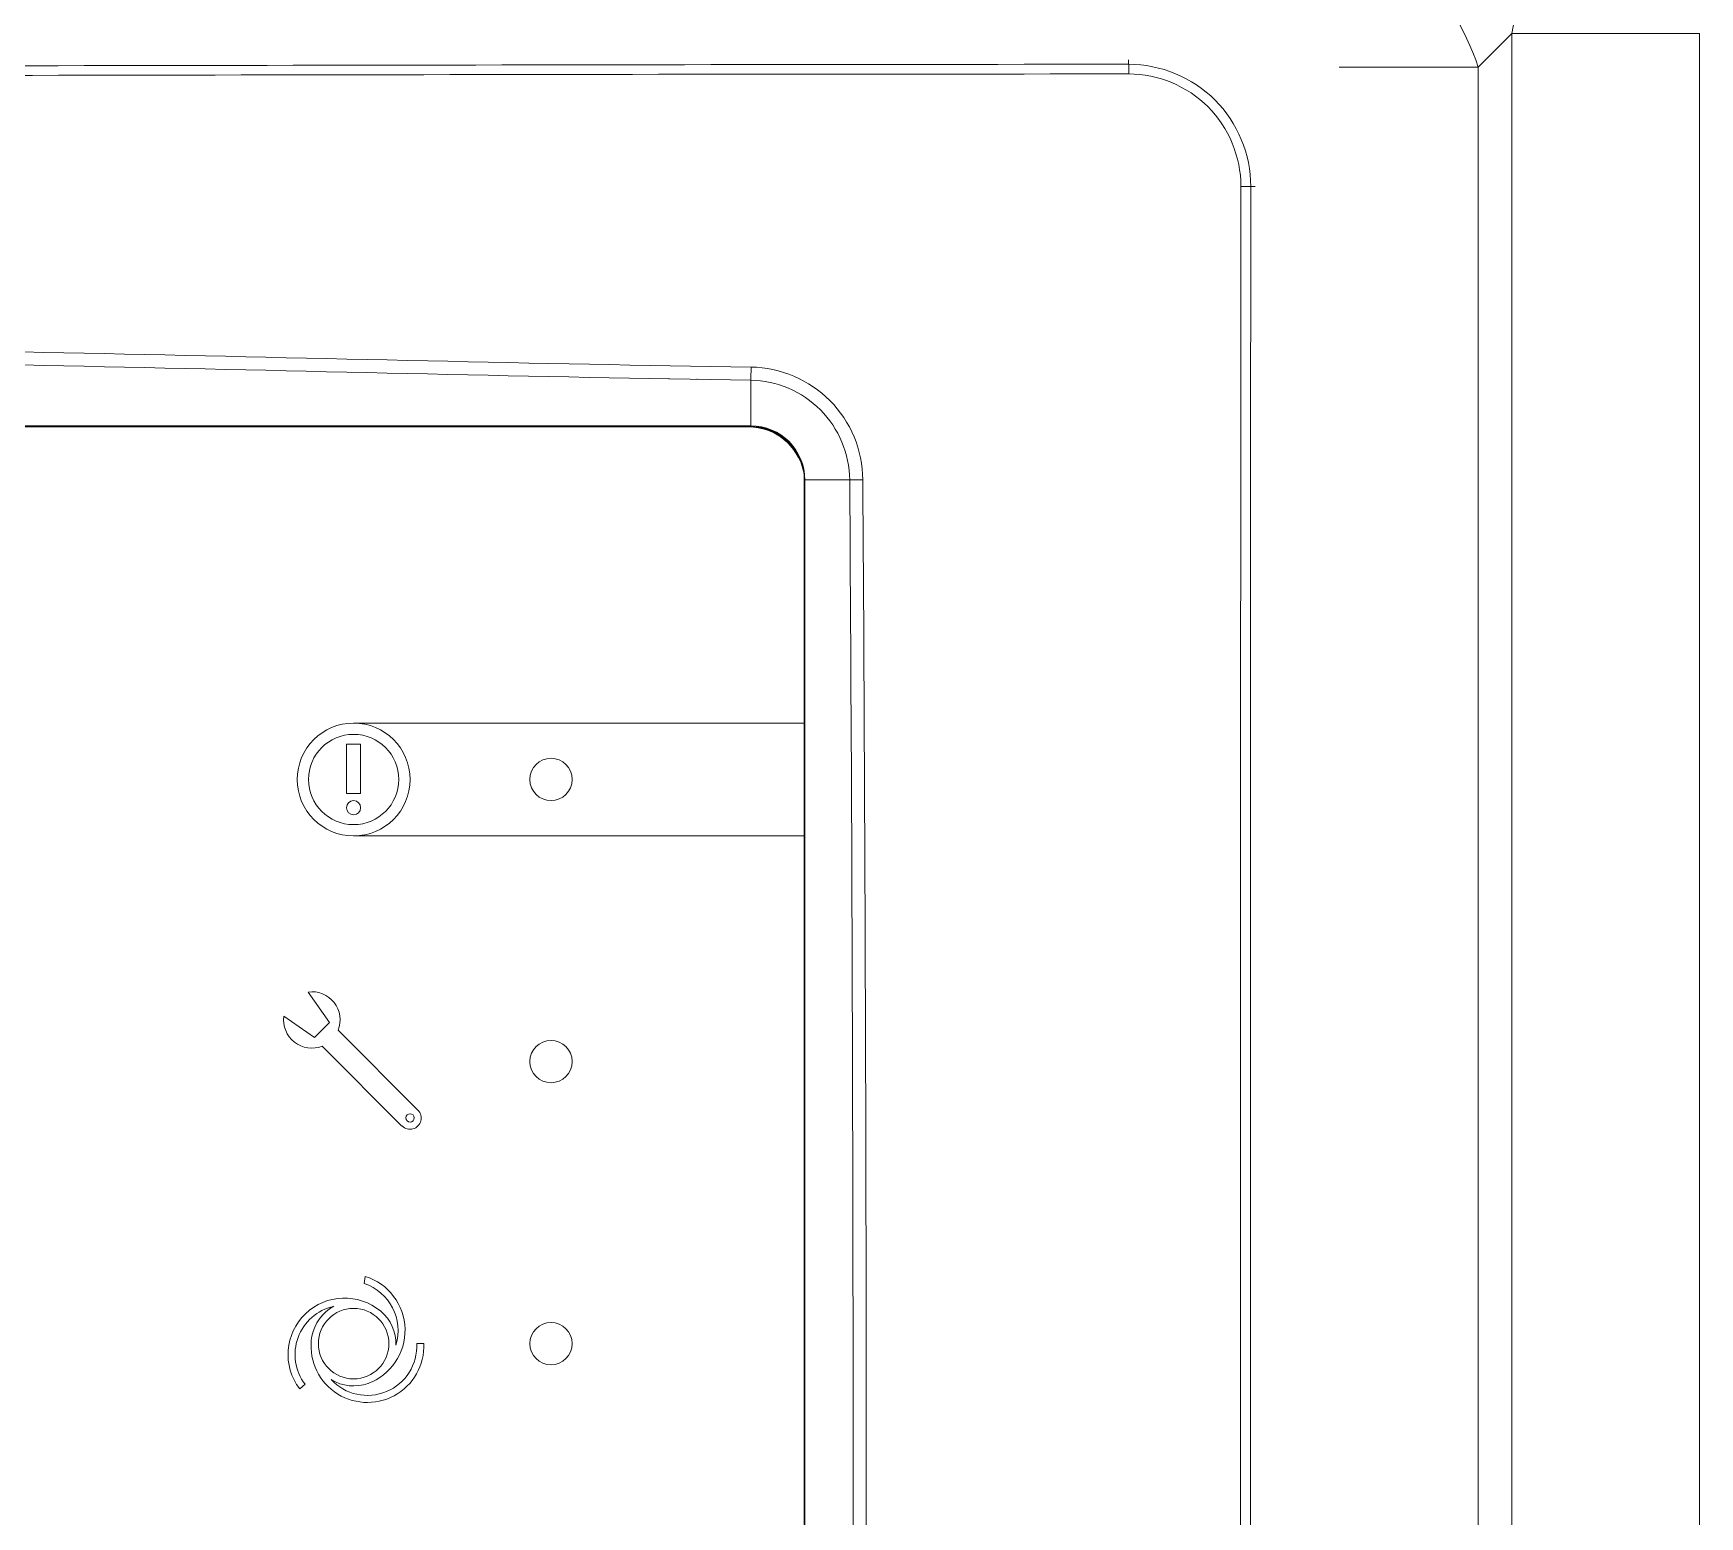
# Model space of a CAD drawing. Extents: x -76427 to 292734, y -42117 to 131250.
# Drawn here: x 14230.7 to 14348.9, y -37175.6 to -37070.4 of the extents above; entities that cross this region are included whole.
import ezdxf

# ---------------------------------------------------------------- set-up
doc = ezdxf.new("R2010")
doc.units = 0
doc.header["$LTSCALE"] = 10
doc.layers.add('XFM7P10PV$0$PV-EQ(50K)', color=252, linetype='Continuous', lineweight=9)
doc.layers.add('XFM7P10PV-200K$0$PV-EQ(50K)', color=22, linetype='Continuous', lineweight=9)

# ---------------------------------------------------------------- blocks, each defined once
blk = doc.blocks.new('XFM7P10PV-200K$0$A$Cf6a59fa3')
for p, q in [((2637.6, 1696.82), (2640, 1699.21)), ((2653.31, 1699.21), (2640, 1699.21)), ((2640, 1699.21), (2640, 1378.79)), ((2653.31, 1378.79), (2653.31, 1699.21)), ((2612.82, 1697.02), (2612.82, 1697.34)), ((2637.6, 1696.82), (2627.74, 1696.82)), ((2637.6, 1381.18), (2637.6, 1696.82)), ((2621.8, 1688.35), (2621.48, 1688.35)), ((2580.2, 1674.72), (2580.23, 1674.72)), ((2582.21, 1674.69), (2582.24, 1674.69)), ((2586.02, 1674.62), (2586.02, 1671.39)), ((2589.46, 1674.72), (2589.47, 1674.72)), ((2589.54, 1674.69), (2589.54, 1674.69)), ((2591.17, 1673.6), (2591.17, 1673.6)), ((2591.45, 1673.35), (2591.45, 1673.35)), ((2591.8, 1673), (2591.8, 1673)), ((2402.62, 1671.39), (2586.02, 1671.39)), ((2586.02, 1671.35), (2402.62, 1671.35)), ((2585.86, 1671.31), (2402.86, 1671.31)), ((2585.86, 1671.31), (2586.02, 1671.31)), ((2586.02, 1671.39), (2586.02, 1671.35)), ((2586.02, 1671.35), (2586.02, 1671.31)), ((2593.3, 1670.71), (2593.3, 1670.71)), ((2593.34, 1670.63), (2593.34, 1670.63)), ((2589.81, 1667.55), (2589.81, 1667.55)), ((2589.81, 1559.83), (2589.81, 1667.55)), ((2589.86, 1667.55), (2589.81, 1667.55)), ((2589.86, 1667.55), (2589.86, 1560.05)), ((2589.86, 1667.55), (2593.04, 1667.55)), ((2557.86, 1650.31), (2589.81, 1650.31)), ((2557.36, 1645.31), (2557.36, 1648.81)), ((2557.36, 1648.81), (2558.36, 1648.81)), ((2558.36, 1648.81), (2558.36, 1645.31)), ((2558.36, 1645.31), (2557.36, 1645.31)), ((2589.81, 1642.31), (2557.86, 1642.31)), ((2556.14, 1629.09), (2554.63, 1631.24)), ((2552.92, 1629.54), (2555.08, 1628.02)), ((2555.08, 1628.02), (2556.14, 1629.09)), ((2556.76, 1628.53), (2562.42, 1622.87)), ((2561.29, 1621.74), (2555.63, 1627.4)), ((2558.61, 1610.57), (2558.69, 1611.07)), ((2562.34, 1606.31), (2562.84, 1606.31)), ((2554.42, 1603.43), (2554.04, 1603.11))]:
    blk.add_line(p, q)
for centre, radius in [((2557.86, 1646.31), 4), ((2557.86, 1646.31), 3.2), ((2571.86, 1646.31), 1.5), ((2557.86, 1644.31), 0.5), ((2571.86, 1626.31), 1.5), ((2561.86, 1622.31), 0.3), ((2557.86, 1606.31), 2.5), ((2571.86, 1606.31), 1.5)]:
    blk.add_circle(centre, radius)
for centre, radius, start, end in [((2585.86, 1667.31), 4, 12.3022, 90), ((2586.02, 1667.55), 3.84, 0, 90), ((2586.02, 1667.55), 3.8, 0, 90), ((2586.02, 1667.55), 3.76, 20.5258, 90), ((2554.9, 1629.26), 2, 338.5782, 97.8625), ((2554.9, 1629.26), 2, 172.1375, 291.4218), ((2561.86, 1622.31), 0.8, 225, 45), ((2557.51, 1607.25), 4, 290, 72.8192), ((2557.21, 1605.54), 4, 50, 217.5119), ((2557.51, 1607.25), 3.5, 342.6168, 71.7868), ((2557.21, 1605.54), 3.5, 102.6168, 217.1562), ((2557.86, 1606.31), 3, 117.9757, 170), ((2557.86, 1606.31), 3, 357.9757, 50), ((2558.84, 1606.14), 4, 170, 2.4881), ((2558.84, 1606.14), 3.5, 222.6168, 2.8438), ((2557.86, 1606.31), 3, 237.9757, 290)]:
    blk.add_arc(centre, radius, start, end)
for centre, major_axis, ratio, start_param, end_param in [((2615.16, 1686.66), (22.93, 22.93), 0.4625, 5.665404, 6.900967), ((2625.32, 1696.82), (-10.61, 10.61), 0.710565, 4.094608, 5.33017), ((2612.82, 1696.32), (0, 0.7), 0.008901, 4.732731, 6.248277), ((2620.78, 1688.35), (0.7, 0), 0.018754, 0.034913, 1.56968), ((2586.02, 1675.53), (0.015, 1), 0.03288, 3.578177, 4.729085), ((2593.95, 1667.55), (1, 0.007), 0.014419, 1.5442, 2.705212), ((656.98, 1594.58), (0, -4587.73), 0.422264, 1.563297, 1.586704)]:
    blk.add_ellipse(centre, major_axis=major_axis, ratio=ratio, start_param=start_param, end_param=end_param)
for points, knots in [([(2375.82, 1697.02), (2395.58, 1697.01), (2415.33, 1696.98), (2454.81, 1696.91), (2474.55, 1696.88), (2514.09, 1696.88), (2533.83, 1696.91), (2573.31, 1696.98), (2593.05, 1697.01), (2612.82, 1697.02)], [0, 0, 0, 0, 0.25, 0.25, 0.5, 0.5, 0.75, 0.75, 1, 1, 1, 1]), ([(2612.82, 1697.02), (2615.11, 1697.02), (2617.35, 1696.08), (2620.54, 1692.88), (2621.48, 1690.64), (2621.48, 1688.35)], [0, 0, 0, 0, 0.5, 0.5, 1, 1, 1, 1]), ([(2612.82, 1696.33), (2593.06, 1696.33), (2573.32, 1696.3), (2533.85, 1696.23), (2514.11, 1696.19), (2474.57, 1696.19), (2454.82, 1696.23), (2415.33, 1696.3), (2395.58, 1696.33), (2375.81, 1696.33)], [0, 0, 0, 0, 0.25, 0.25, 0.5, 0.5, 0.75, 0.75, 1, 1, 1, 1]), ([(2620.78, 1688.36), (2620.78, 1690.46), (2619.92, 1692.53), (2616.98, 1695.47), (2614.93, 1696.33), (2612.82, 1696.33)], [0, 0, 0, 0, 0.5, 0.5, 1, 1, 1, 1]), ([(2620.76, 1560.17), (2620.75, 1575.84), (2620.75, 1591.51), (2620.75, 1607.52), (2620.75, 1623.53), (2620.76, 1639.88), (2620.76, 1653.41), (2620.77, 1666.94), (2620.78, 1677.65), (2620.78, 1688.36)], [0, 0, 0, 0, 0.366697, 0.366697, 0.366697, 0.749354, 0.749354, 0.749354, 1, 1, 1, 1]), ([(2402.58, 1675.55), (2433.16, 1676.02), (2463.68, 1677.1), (2524.91, 1677.1), (2555.46, 1676.02), (2586.05, 1675.55)], [0, 0, 0, 0, 0.5, 0.5, 1, 1, 1, 1]), ([(2586.02, 1674.62), (2555.45, 1675.09), (2524.93, 1676.18), (2463.7, 1676.18), (2433.19, 1675.09), (2402.62, 1674.63)], [0, 0, 0, 0, 0.5, 0.5, 1, 1, 1, 1]), ([(2593.04, 1667.55), (2593.03, 1669.4), (2592.26, 1671.21), (2589.67, 1673.82), (2587.87, 1674.59), (2586.02, 1674.62)], [0, 0, 0, 0, 0.5, 0.5, 1, 1, 1, 1]), ([(2586.05, 1675.55), (2588.14, 1675.51), (2590.17, 1674.64), (2593.1, 1671.7), (2593.96, 1669.66), (2593.97, 1667.56)], [0, 0, 0, 0, 0.5, 0.5, 1, 1, 1, 1])]:
    blk.add_open_spline(points, degree=3, knots=knots)
for points in [[(2621.48, 1688.35), (2621.45, 1645.63), (2621.45, 1602.9), (2621.46, 1560.17)], [(2593.23, 1560.17), (2593.34, 1595.97), (2593.28, 1631.76), (2593.04, 1667.55)]]:
    blk.add_open_spline(points, degree=3)
blk = doc.blocks.new('XFM7P10PV-200K')
at = {"layer": 'XFM7P10PV-200K$0$PV-EQ(50K)'}
blk.add_blockref('XFM7P10PV-200K$0$A$Cf6a59fa3', (11695.6, -38769.63), dxfattribs=at)
blk = doc.blocks.new('XFM7P10PV$0$A$Cf6a59fa3')
for p, q in [((2637.6, 1696.82), (2640, 1699.21)), ((2653.31, 1699.21), (2640, 1699.21)), ((2640, 1699.21), (2640, 1378.79)), ((2653.31, 1378.79), (2653.31, 1699.21)), ((2612.82, 1697.02), (2612.82, 1697.34)), ((2637.6, 1696.82), (2627.74, 1696.82)), ((2637.6, 1381.18), (2637.6, 1696.82)), ((2621.8, 1688.35), (2621.48, 1688.35)), ((2580.2, 1674.72), (2580.23, 1674.72)), ((2582.21, 1674.69), (2582.24, 1674.69)), ((2586.02, 1674.62), (2586.02, 1671.39)), ((2589.46, 1674.72), (2589.47, 1674.72)), ((2589.54, 1674.69), (2589.54, 1674.69)), ((2591.17, 1673.6), (2591.17, 1673.6)), ((2591.45, 1673.35), (2591.45, 1673.35)), ((2591.8, 1673), (2591.8, 1673)), ((2402.62, 1671.39), (2586.02, 1671.39)), ((2586.02, 1671.35), (2402.62, 1671.35)), ((2585.86, 1671.31), (2402.86, 1671.31)), ((2585.86, 1671.31), (2586.02, 1671.31)), ((2586.02, 1671.39), (2586.02, 1671.35)), ((2586.02, 1671.35), (2586.02, 1671.31)), ((2593.3, 1670.71), (2593.3, 1670.71)), ((2593.34, 1670.63), (2593.34, 1670.63)), ((2589.81, 1667.55), (2589.81, 1667.55)), ((2589.81, 1559.83), (2589.81, 1667.55)), ((2589.86, 1667.55), (2589.81, 1667.55)), ((2589.86, 1667.55), (2589.86, 1560.05)), ((2589.86, 1667.55), (2593.04, 1667.55)), ((2557.86, 1650.31), (2589.81, 1650.31)), ((2557.36, 1645.31), (2557.36, 1648.81)), ((2557.36, 1648.81), (2558.36, 1648.81)), ((2558.36, 1648.81), (2558.36, 1645.31)), ((2558.36, 1645.31), (2557.36, 1645.31)), ((2589.81, 1642.31), (2557.86, 1642.31)), ((2556.14, 1629.09), (2554.63, 1631.24)), ((2552.92, 1629.54), (2555.08, 1628.02)), ((2555.08, 1628.02), (2556.14, 1629.09)), ((2556.76, 1628.53), (2562.42, 1622.87)), ((2561.29, 1621.74), (2555.63, 1627.4)), ((2558.61, 1610.57), (2558.69, 1611.07)), ((2562.34, 1606.31), (2562.84, 1606.31)), ((2554.42, 1603.43), (2554.04, 1603.11))]:
    blk.add_line(p, q)
for centre, radius in [((2557.86, 1646.31), 4), ((2557.86, 1646.31), 3.2), ((2571.86, 1646.31), 1.5), ((2557.86, 1644.31), 0.5), ((2571.86, 1626.31), 1.5), ((2561.86, 1622.31), 0.3), ((2557.86, 1606.31), 2.5), ((2571.86, 1606.31), 1.5)]:
    blk.add_circle(centre, radius)
for centre, radius, start, end in [((2585.86, 1667.31), 4, 12.3022, 90), ((2586.02, 1667.55), 3.84, 0, 90), ((2586.02, 1667.55), 3.8, 0, 90), ((2586.02, 1667.55), 3.76, 20.5258, 90), ((2554.9, 1629.26), 2, 338.5782, 97.8625), ((2554.9, 1629.26), 2, 172.1375, 291.4218), ((2561.86, 1622.31), 0.8, 225, 45), ((2557.51, 1607.25), 4, 290, 72.8192), ((2557.21, 1605.54), 4, 50, 217.5119), ((2557.51, 1607.25), 3.5, 342.6168, 71.7868), ((2557.21, 1605.54), 3.5, 102.6168, 217.1562), ((2557.86, 1606.31), 3, 117.9757, 170), ((2557.86, 1606.31), 3, 357.9757, 50), ((2558.84, 1606.14), 4, 170, 2.4881), ((2558.84, 1606.14), 3.5, 222.6168, 2.8438), ((2557.86, 1606.31), 3, 237.9757, 290)]:
    blk.add_arc(centre, radius, start, end)
for centre, major_axis, ratio, start_param, end_param in [((2615.16, 1686.66), (22.93, 22.93), 0.4625, 5.665404, 6.900967), ((2625.32, 1696.82), (-10.61, 10.61), 0.710565, 4.094608, 5.33017), ((2612.82, 1696.32), (0, 0.7), 0.008901, 4.732731, 6.248277), ((2620.78, 1688.35), (0.7, 0), 0.018754, 0.034913, 1.56968), ((2586.02, 1675.53), (0.015, 1), 0.03288, 3.578177, 4.729085), ((2593.95, 1667.55), (1, 0.007), 0.014419, 1.5442, 2.705212), ((656.98, 1594.58), (0, -4587.73), 0.422264, 1.563297, 1.586704)]:
    blk.add_ellipse(centre, major_axis=major_axis, ratio=ratio, start_param=start_param, end_param=end_param)
for points, knots in [([(2375.82, 1697.02), (2395.58, 1697.01), (2415.33, 1696.98), (2454.81, 1696.91), (2474.55, 1696.88), (2514.09, 1696.88), (2533.83, 1696.91), (2573.31, 1696.98), (2593.05, 1697.01), (2612.82, 1697.02)], [0, 0, 0, 0, 0.25, 0.25, 0.5, 0.5, 0.75, 0.75, 1, 1, 1, 1]), ([(2612.82, 1697.02), (2615.11, 1697.02), (2617.35, 1696.08), (2620.54, 1692.88), (2621.48, 1690.64), (2621.48, 1688.35)], [0, 0, 0, 0, 0.5, 0.5, 1, 1, 1, 1]), ([(2612.82, 1696.33), (2593.06, 1696.33), (2573.32, 1696.3), (2533.85, 1696.23), (2514.11, 1696.19), (2474.57, 1696.19), (2454.82, 1696.23), (2415.33, 1696.3), (2395.58, 1696.33), (2375.81, 1696.33)], [0, 0, 0, 0, 0.25, 0.25, 0.5, 0.5, 0.75, 0.75, 1, 1, 1, 1]), ([(2620.78, 1688.36), (2620.78, 1690.46), (2619.92, 1692.53), (2616.98, 1695.47), (2614.93, 1696.33), (2612.82, 1696.33)], [0, 0, 0, 0, 0.5, 0.5, 1, 1, 1, 1]), ([(2620.76, 1560.17), (2620.75, 1575.84), (2620.75, 1591.51), (2620.75, 1607.52), (2620.75, 1623.53), (2620.76, 1639.88), (2620.76, 1653.41), (2620.77, 1666.94), (2620.78, 1677.65), (2620.78, 1688.36)], [0, 0, 0, 0, 0.366697, 0.366697, 0.366697, 0.749354, 0.749354, 0.749354, 1, 1, 1, 1]), ([(2402.58, 1675.55), (2433.16, 1676.02), (2463.68, 1677.1), (2524.91, 1677.1), (2555.46, 1676.02), (2586.05, 1675.55)], [0, 0, 0, 0, 0.5, 0.5, 1, 1, 1, 1]), ([(2586.02, 1674.62), (2555.45, 1675.09), (2524.93, 1676.18), (2463.7, 1676.18), (2433.19, 1675.09), (2402.62, 1674.63)], [0, 0, 0, 0, 0.5, 0.5, 1, 1, 1, 1]), ([(2593.04, 1667.55), (2593.03, 1669.4), (2592.26, 1671.21), (2589.67, 1673.82), (2587.87, 1674.59), (2586.02, 1674.62)], [0, 0, 0, 0, 0.5, 0.5, 1, 1, 1, 1]), ([(2586.05, 1675.55), (2588.14, 1675.51), (2590.17, 1674.64), (2593.1, 1671.7), (2593.96, 1669.66), (2593.97, 1667.56)], [0, 0, 0, 0, 0.5, 0.5, 1, 1, 1, 1])]:
    blk.add_open_spline(points, degree=3, knots=knots)
for points in [[(2621.48, 1688.35), (2621.45, 1645.63), (2621.45, 1602.9), (2621.46, 1560.17)], [(2593.23, 1560.17), (2593.34, 1595.97), (2593.28, 1631.76), (2593.04, 1667.55)]]:
    blk.add_open_spline(points, degree=3)
blk = doc.blocks.new('XFM7P10PV')
at = {"layer": 'XFM7P10PV$0$PV-EQ(50K)'}
blk.add_blockref('XFM7P10PV$0$A$Cf6a59fa3', (11695.6, -38769.63), dxfattribs=at)

msp = doc.modelspace()

# ---------------------------------------------------------------- block references
for name in ['XFM7P10PV', 'XFM7P10PV-200K']:
    msp.add_blockref(name, (0, 0))

doc.saveas('drawing.dxf')
